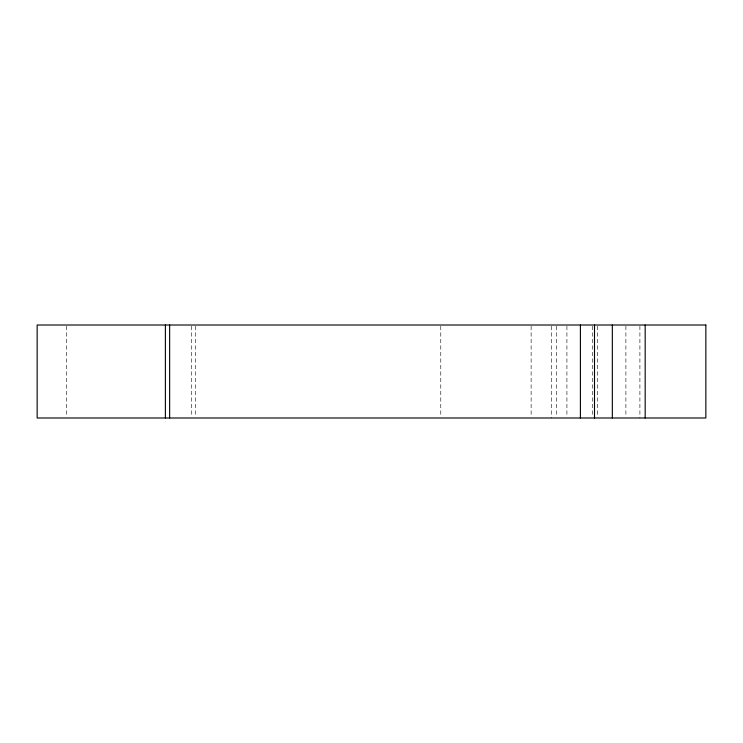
<?xml version="1.0" encoding="UTF-8"?>
<svg xmlns="http://www.w3.org/2000/svg" width="743" height="743" viewBox="0 0 743 743"><rect width="100%" height="100%" fill="white"/><g stroke="black" fill="none" stroke-linecap="round" stroke-linejoin="round"><path stroke-width="0.56" stroke-dasharray="3.71 2.79" d="M639.909 326.158L639.909 417.993M625.894 326.158L625.894 416.842M597.372 326.158L597.372 416.842M592.338 326.158L592.338 416.842M566.918 326.158L566.918 416.842M556.693 326.158L556.693 416.842M551.269 326.158L551.269 417.993M531.124 326.158L531.124 416.842M440.775 326.158L440.775 416.842M195.372 326.158L195.372 416.842M191.573 326.158L191.573 416.842M66.443 326.158L66.443 416.842"/><path stroke-width="1.11" d="M645.175 325.007L645.175 417.993M612.334 325.007L612.334 417.993M594.502 325.007L594.502 417.993M580.404 325.007L580.404 417.993M169.645 325.007L169.645 417.993M165.392 325.007L165.392 417.993M705.85 325.007L37.15 325.007L37.15 417.993L705.85 417.993L705.85 325.007"/></g></svg>
